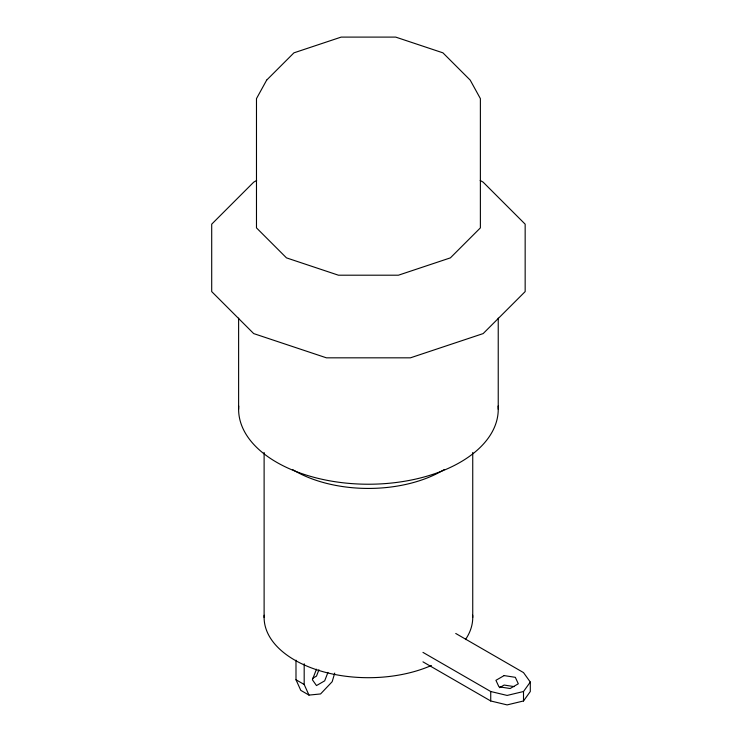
<?xml version="1.0" encoding="UTF-8"?>
<svg xmlns="http://www.w3.org/2000/svg" width="742" height="742" viewBox="0 0 742 742"><rect width="100%" height="100%" fill="white"/><g stroke="black" fill="none" stroke-linecap="round" stroke-linejoin="round"><path stroke-width="1.11" d="M455.736 633.464L523.509 672.595L530.298 682.056L530.298 691.516L523.509 700.977L507.12 704.9L490.731 700.977L490.731 691.516L422.959 652.385M523.509 700.977L523.509 691.516L530.298 682.056M334.725 673.096L332.166 681.712L320.572 693.946L308.987 695.096L300.788 690.366L295.993 679.755L295.993 660.185M316.482 669.191L312.382 679.755L316.482 685.58L324.671 680.85L327.955 672.4M318.939 669.785L316.482 676.12L312.836 678.216M256.676 180.454L253.69 182.17L211.702 224.167L211.702 291.587L253.69 333.585L326.434 357.829L410.428 357.829L483.163 333.585L525.16 291.587L525.16 224.167L483.163 182.17L480.185 180.454M499.57 687.686L504.124 685.052L514.197 686.61M523.509 691.516L507.12 695.439L490.731 691.516M422.959 661.845L490.731 700.977M295.993 679.755L304.183 684.486L308.987 695.096M498.234 318.114L498.234 409.287M472.737 452.453L472.737 617.474M304.183 663.765L304.183 684.486M264.115 452.453L264.115 617.474M238.618 318.114L238.618 409.287M498.114 406.041A129.804 74.942 0 0 1 368.431 484.229A129.804 74.942 0 0 1 238.738 406.041M444.282 469.547A104.307 60.223 0 0 1 292.571 469.547M472.663 615.239A104.307 60.223 0 0 1 465.438 639.604M431.408 665.481A104.307 60.223 0 0 1 320.275 670.898A104.307 60.223 0 0 1 264.189 615.239M266.666 80.108L256.482 98.612L256.482 227.877L286.477 257.873L338.435 275.199L398.426 275.199L450.385 257.873L480.38 227.877L480.38 98.612L470.196 80.108L442.928 52.84L395.699 37.1L341.162 37.1L293.934 52.84L266.666 80.108M504.124 675.591L495.925 680.321L498.93 686.786L510.125 688.52L518.315 683.79L515.319 677.325L504.124 675.591"/></g></svg>
